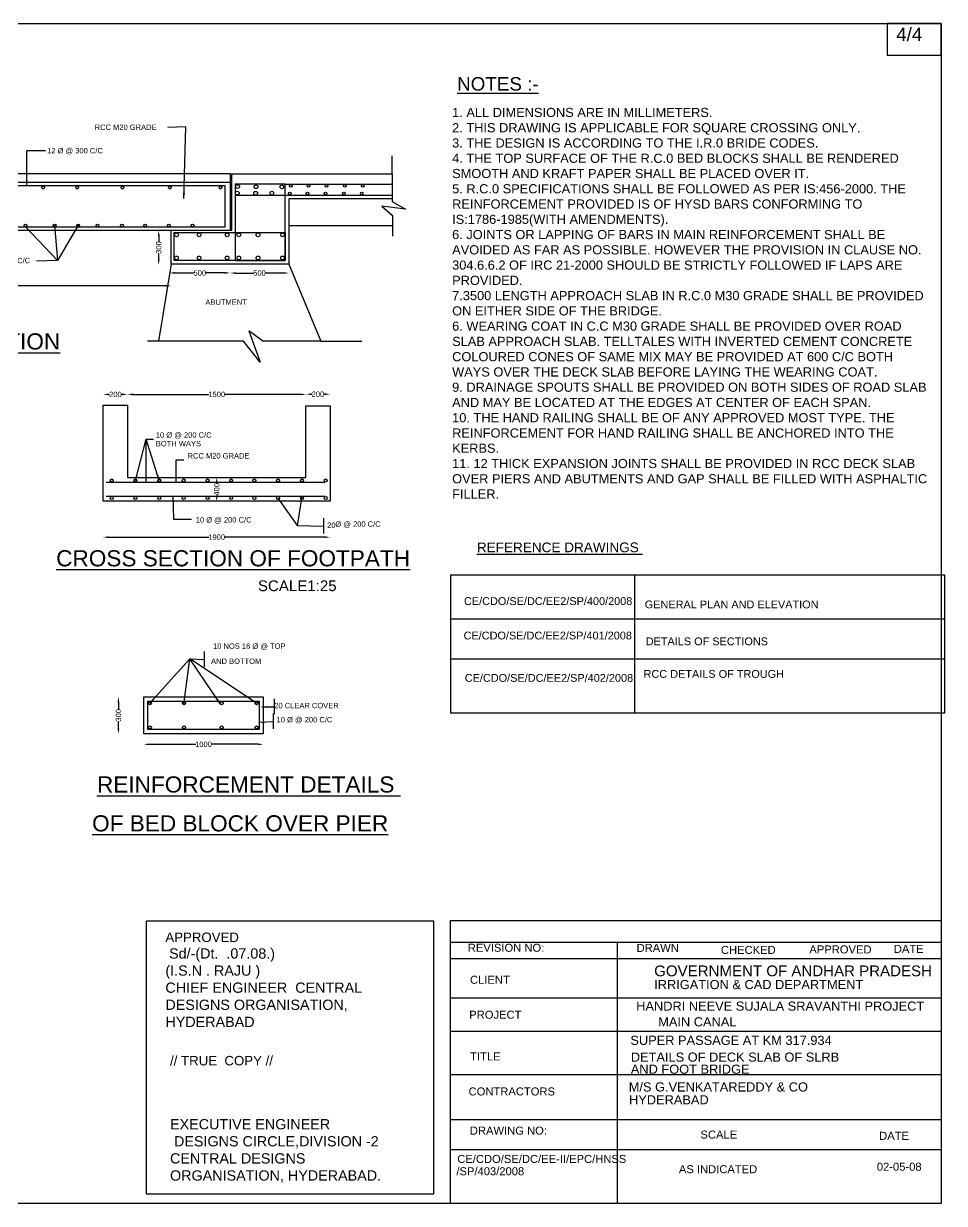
# Model space of a CAD drawing. Header units: millimetres. Extents: x -53215714 to -53198821, y 22130874 to 22141827.
# Drawn here: x -53207363 to -53198821, y 22130874 to 22141827 of the extents above; entities that cross this region are included whole.
import ezdxf

# ---------------------------------------------------------------- set-up
doc = ezdxf.new("R2010")
doc.units = ezdxf.units.MM
doc.header["$MEASUREMENT"] = 0
doc.header["$PDMODE"] = 32
doc.header["$PDSIZE"] = 28
for name, color, linetype in [('DIMENSION', 7, 'Continuous'), ('DIMENSIONS', 7, 'Continuous'), ('DRAWING', 2, 'Continuous'), ('TEXT', 7, 'Continuous')]:
    doc.layers.add(name, color=color, linetype=linetype)
doc.styles.get("Standard").update_dxf_attribs({"font": 'arial.ttf', "height": 50})
doc.dimstyles.get("Standard").update_dxf_attribs({"dimtxt": 50, "dimasz": 50, "dimexe": 0.18, "dimexo": 0.0625, "dimgap": 0.09, "dimtad": 0, "dimdec": 0, "dimzin": 0, "dimdsep": 46, "dimtxsty": 'Standard', "dimcen": 0.09, "dimse1": 1, "dimse2": 1, "dimadec": 0, "dimazin": 0, "dimtfac": 1, "dimtdec": 0, "dimtofl": 0, "dimtmove": 0, "dimatfit": 3, "dimfxl": 1, "dimtolj": 1, "dimtzin": 0, "dimarcsym": 0})

# ---------------------------------------------------------------- blocks, each defined once
blk = doc.blocks.new('*D60')
at = {"layer": 'Defpoints', "color": 0, "transparency": 16777216}
for p in [(-53211520, 22139387), (-53205996, 22139392), (-53205996, 22139387)]:
    blk.add_point(p, dxfattribs=at)
at = {"layer": 'DIMENSION', "color": 0, "lineweight": -2, "transparency": 16777216}
for p, q in [((-53211470, 22139392), (-53208833, 22139392)), ((-53206046, 22139392), (-53208683, 22139392))]:
    blk.add_line(p, q, dxfattribs=at)
at = {"layer": 'DIMENSION', "color": 0, "transparency": 16777216}
for points in [[(-53211470, 22139400), (-53211470, 22139383), (-53211520, 22139392)], [(-53206046, 22139400), (-53206046, 22139383), (-53205996, 22139392)]]:
    blk.add_solid(points, dxfattribs=at)
at = {"layer": 'DIMENSION', "color": 0, "transparency": 16777216, "insert": (-53208758, 22139392), "char_height": 50, "attachment_point": 5}
blk.add_mtext('\\A1;6300', dxfattribs=at)
blk = doc.blocks.new('*D61')
at = {"layer": 'Defpoints', "color": 0, "transparency": 16777216}
for p in [(-53205447, 22139512), (-53206009, 22139504), (-53205447, 22139504)]:
    blk.add_point(p, dxfattribs=at)
at = {"layer": 'DIMENSION', "color": 0, "lineweight": -2, "transparency": 16777216}
for p, q in [((-53205959, 22139512), (-53205783, 22139512)), ((-53205497, 22139512), (-53205673, 22139512))]:
    blk.add_line(p, q, dxfattribs=at)
at = {"layer": 'DIMENSION', "color": 0, "transparency": 16777216}
for points in [[(-53205959, 22139521), (-53205959, 22139504), (-53206009, 22139512)], [(-53205497, 22139521), (-53205497, 22139504), (-53205447, 22139512)]]:
    blk.add_solid(points, dxfattribs=at)
at = {"layer": 'DIMENSION', "color": 0, "transparency": 16777216, "insert": (-53205728, 22139512), "char_height": 50, "attachment_point": 5}
blk.add_mtext('\\A1;500', dxfattribs=at)
blk = doc.blocks.new('*D62')
at = {"layer": 'Defpoints', "color": 0, "transparency": 16777216}
for p in [(-53205447, 22139512), (-53204901, 22139512), (-53204901, 22139511)]:
    blk.add_point(p, dxfattribs=at)
at = {"layer": 'DIMENSION', "color": 0, "lineweight": -2, "transparency": 16777216}
for p, q in [((-53205397, 22139511), (-53205229, 22139511)), ((-53204951, 22139511), (-53205119, 22139511))]:
    blk.add_line(p, q, dxfattribs=at)
at = {"layer": 'DIMENSION', "color": 0, "transparency": 16777216}
for points in [[(-53205397, 22139519), (-53205397, 22139503), (-53205447, 22139511)], [(-53204951, 22139519), (-53204951, 22139503), (-53204901, 22139511)]]:
    blk.add_solid(points, dxfattribs=at)
at = {"layer": 'DIMENSION', "color": 0, "transparency": 16777216, "insert": (-53205174, 22139511), "char_height": 50, "attachment_point": 5}
blk.add_mtext('\\A1;500', dxfattribs=at)
blk = doc.blocks.new('*D63')
at = {"layer": 'Defpoints', "color": 0, "transparency": 16777216}
for p in [(-53206109, 22139908), (-53206109, 22139908), (-53206109, 22139588)]:
    blk.add_point(p, dxfattribs=at)
at = {"layer": 'DIMENSION', "color": 0, "lineweight": -2, "transparency": 16777216}
for p, q in [((-53206109, 22139858), (-53206109, 22139803)), ((-53206109, 22139638), (-53206109, 22139693))]:
    blk.add_line(p, q, dxfattribs=at)
at = {"layer": 'DIMENSION', "color": 0, "transparency": 16777216}
for points in [[(-53206118, 22139858), (-53206101, 22139858), (-53206109, 22139908)], [(-53206118, 22139638), (-53206101, 22139638), (-53206109, 22139588)]]:
    blk.add_solid(points, dxfattribs=at)
at = {"layer": 'DIMENSION', "color": 0, "transparency": 16777216, "insert": (-53206109, 22139748), "char_height": 50, "attachment_point": 5, "rotation": 90}
blk.add_mtext('\\A1;300', dxfattribs=at)
blk = doc.blocks.new('*D82')
at = {"layer": 'Defpoints', "color": 0, "transparency": 16777216}
for p in [(-53206623, 22138384), (-53206623, 22138284), (-53206399, 22138284)]:
    blk.add_point(p, dxfattribs=at)
at = {"layer": 'DIMENSION', "color": 0, "lineweight": -2, "transparency": 16777216}
for p, q in [((-53206573, 22138384), (-53206567, 22138384)), ((-53206449, 22138384), (-53206455, 22138384))]:
    blk.add_line(p, q, dxfattribs=at)
at = {"layer": 'DIMENSION', "color": 0, "transparency": 16777216}
for points in [[(-53206573, 22138393), (-53206573, 22138376), (-53206623, 22138384)], [(-53206449, 22138393), (-53206449, 22138376), (-53206399, 22138384)]]:
    blk.add_solid(points, dxfattribs=at)
at = {"layer": 'DIMENSION', "color": 0, "transparency": 16777216, "insert": (-53206511, 22138384), "char_height": 50, "attachment_point": 5}
blk.add_mtext('\\A1;200', dxfattribs=at)
blk = doc.blocks.new('*D83')
at = {"layer": 'Defpoints', "color": 0, "transparency": 16777216}
for p in [(-53204743, 22138389), (-53204520, 22138389), (-53204520, 22138386)]:
    blk.add_point(p, dxfattribs=at)
at = {"layer": 'DIMENSION', "color": 0, "lineweight": -2, "transparency": 16777216}
for p, q in [((-53204693, 22138386), (-53204687, 22138386)), ((-53204570, 22138386), (-53204576, 22138386))]:
    blk.add_line(p, q, dxfattribs=at)
at = {"layer": 'DIMENSION', "color": 0, "transparency": 16777216}
for points in [[(-53204693, 22138395), (-53204693, 22138378), (-53204743, 22138386)], [(-53204570, 22138395), (-53204570, 22138378), (-53204520, 22138386)]]:
    blk.add_solid(points, dxfattribs=at)
at = {"layer": 'DIMENSION', "color": 0, "transparency": 16777216, "insert": (-53204632, 22138386), "char_height": 50, "attachment_point": 5}
blk.add_mtext('\\A1;200', dxfattribs=at)
blk = doc.blocks.new('*D84')
at = {"layer": 'Defpoints', "color": 0, "transparency": 16777216}
for p in [(-53206399, 22138384), (-53206399, 22138384), (-53204743, 22138389)]:
    blk.add_point(p, dxfattribs=at)
at = {"layer": 'DIMENSION', "color": 0, "lineweight": -2, "transparency": 16777216}
for p, q in [((-53206349, 22138384), (-53205643, 22138384)), ((-53204793, 22138384), (-53205499, 22138384))]:
    blk.add_line(p, q, dxfattribs=at)
at = {"layer": 'DIMENSION', "color": 0, "transparency": 16777216}
for points in [[(-53206349, 22138393), (-53206349, 22138376), (-53206399, 22138384)], [(-53204793, 22138393), (-53204793, 22138376), (-53204743, 22138384)]]:
    blk.add_solid(points, dxfattribs=at)
at = {"layer": 'DIMENSION', "color": 0, "transparency": 16777216, "insert": (-53205571, 22138384), "char_height": 50, "attachment_point": 5}
blk.add_mtext('\\A1;1500', dxfattribs=at)
blk = doc.blocks.new('*D85')
at = {"layer": 'Defpoints', "color": 0, "transparency": 16777216}
for p in [(-53205571, 22137613), (-53205571, 22137613), (-53205572, 22137392)]:
    blk.add_point(p, dxfattribs=at)
at = {"layer": 'DIMENSION', "color": 0, "lineweight": -2, "transparency": 16777216}
for p, q in [((-53205571, 22137563), (-53205571, 22137559)), ((-53205571, 22137442), (-53205571, 22137446))]:
    blk.add_line(p, q, dxfattribs=at)
at = {"layer": 'DIMENSION', "color": 0, "transparency": 16777216}
for points in [[(-53205580, 22137563), (-53205563, 22137563), (-53205571, 22137613)], [(-53205580, 22137442), (-53205563, 22137442), (-53205571, 22137392)]]:
    blk.add_solid(points, dxfattribs=at)
at = {"layer": 'DIMENSION', "color": 0, "transparency": 16777216, "insert": (-53205571, 22137503), "char_height": 50, "attachment_point": 5, "rotation": 90}
blk.add_mtext('\\A1;400', dxfattribs=at)
blk = doc.blocks.new('*D86')
at = {"layer": 'Defpoints', "color": 0, "transparency": 16777216}
for p in [(-53206627, 22137072), (-53206627, 22137059), (-53204518, 22137072)]:
    blk.add_point(p, dxfattribs=at)
at = {"layer": 'DIMENSION', "color": 0, "lineweight": -2, "transparency": 16777216}
for p, q in [((-53206577, 22137059), (-53205644, 22137059)), ((-53204568, 22137059), (-53205500, 22137059))]:
    blk.add_line(p, q, dxfattribs=at)
at = {"layer": 'DIMENSION', "color": 0, "transparency": 16777216}
for points in [[(-53206577, 22137067), (-53206577, 22137051), (-53206627, 22137059)], [(-53204568, 22137067), (-53204568, 22137051), (-53204518, 22137059)]]:
    blk.add_solid(points, dxfattribs=at)
at = {"layer": 'DIMENSION', "color": 0, "transparency": 16777216, "insert": (-53205572, 22137059), "char_height": 50, "attachment_point": 5}
blk.add_mtext('\\A1;1900', dxfattribs=at)
blk = doc.blocks.new('*D87')
at = {"layer": 'Defpoints', "color": 0, "transparency": 16777216}
for p in [(-53206248, 22135576), (-53206483, 22135234), (-53206248, 22135234)]:
    blk.add_point(p, dxfattribs=at)
at = {"layer": 'DIMENSION', "color": 0, "lineweight": -2, "transparency": 16777216}
for p, q in [((-53206483, 22135526), (-53206483, 22135460)), ((-53206483, 22135284), (-53206483, 22135350))]:
    blk.add_line(p, q, dxfattribs=at)
at = {"layer": 'DIMENSION', "color": 0, "transparency": 16777216}
for points in [[(-53206492, 22135526), (-53206475, 22135526), (-53206483, 22135576)], [(-53206492, 22135284), (-53206475, 22135284), (-53206483, 22135234)]]:
    blk.add_solid(points, dxfattribs=at)
at = {"layer": 'DIMENSION', "color": 0, "transparency": 16777216, "insert": (-53206483, 22135405), "char_height": 50, "attachment_point": 5, "rotation": 90}
blk.add_mtext('\\A1;300', dxfattribs=at)
blk = doc.blocks.new('*D88')
at = {"layer": 'Defpoints', "color": 0, "transparency": 16777216}
for p in [(-53206248, 22135234), (-53206248, 22135136), (-53205139, 22135234)]:
    blk.add_point(p, dxfattribs=at)
at = {"layer": 'DIMENSION', "color": 0, "lineweight": -2, "transparency": 16777216}
for p, q in [((-53206198, 22135136), (-53205766, 22135136)), ((-53205189, 22135136), (-53205621, 22135136))]:
    blk.add_line(p, q, dxfattribs=at)
at = {"layer": 'DIMENSION', "color": 0, "transparency": 16777216}
for points in [[(-53206198, 22135144), (-53206198, 22135128), (-53206248, 22135136)], [(-53205189, 22135144), (-53205189, 22135128), (-53205139, 22135136)]]:
    blk.add_solid(points, dxfattribs=at)
at = {"layer": 'DIMENSION', "color": 0, "transparency": 16777216, "insert": (-53205694, 22135136), "char_height": 50, "attachment_point": 5}
blk.add_mtext('\\A1;1000', dxfattribs=at)

msp = doc.modelspace()

# ---------------------------------------------------------------- linework, layer by layer
at = {"layer": 'DIMENSION', "color": 0}
for points in [[(-53198849.8, 22130874.1), (-53215714, 22130874.1), (-53215714, 22141826.8), (-53198849.8, 22141826.8)], [(-53198849.8, 22141826.8), (-53199350.1, 22141826.8), (-53199350.1, 22141532.5), (-53198849.8, 22141532.5)], [(-53206221.7, 22133498.4), (-53203559.8, 22133498.4), (-53203559.8, 22130959.5), (-53206221.7, 22130959.5)], [(-53198849.8, 22130874.1), (-53203403.2, 22130874.1), (-53203403.2, 22133500.3), (-53198849.8, 22133500.3)]]:
    msp.add_lwpolyline(points, close=True, dxfattribs=at)
at = {"layer": 'DIMENSION'}
for points in [[(-53204577.9, 22137099), (-53204577.9, 22137236.3)], [(-53204577.9, 22137093.8), (-53204577.9, 22137231)], [(-53205684.2, 22135861.4), (-53205684.2, 22135998.7)], [(-53205684.2, 22135856.2), (-53205684.2, 22135993.5)], [(-53205034, 22135420.2), (-53205034, 22135557.5)], [(-53205034, 22135415), (-53205034, 22135552.3)], [(-53205045.3, 22135283.8), (-53205045.3, 22135421.1)], [(-53205045.3, 22135278.6), (-53205045.3, 22135415.9)]]:
    msp.add_lwpolyline(points, dxfattribs=at)
at = {"layer": 'DIMENSIONS', "color": 0}
msp.add_lwpolyline([(-53203399, 22136710.7), (-53198820.7, 22136710.7), (-53198820.7, 22135424.4), (-53203399, 22135424.4)], close=True, dxfattribs=at)
for points in [[(-53201694, 22136710.7), (-53201694, 22135424.4)], [(-53203399, 22136299.7), (-53198820.7, 22136299.7)], [(-53198820.7, 22135926), (-53203399, 22135926)]]:
    msp.add_lwpolyline(points, dxfattribs=at)
at = {"layer": 'DRAWING', "color": 0}
for points in [[(-53212080, 22140384.4), (-53212080, 22139907.8), (-53205429.6, 22139907.8), (-53205429.6, 22140431.3), (-53203943.4, 22140431.3), (-53203943.4, 22140600.5)], [(-53205443.2, 22139907.8), (-53205443.2, 22140431.3), (-53212080, 22140431.3), (-53212080, 22140384.4)], [(-53203943.4, 22140431.3), (-53203943.4, 22140176), (-53203821.1, 22140104.5), (-53204040.5, 22140131.6), (-53203940.5, 22140046.7), (-53203940.5, 22139852.5)], [(-53205443.2, 22140350.4), (-53212064.7, 22140350.4)], [(-53204937.5, 22140334.7), (-53203943.4, 22140334.7)], [(-53205400.4, 22140232.9), (-53203943.4, 22140232.9)], [(-53203943.4, 22140200.1), (-53204901.8, 22140200.1), (-53204901.8, 22139949.6)], [(-53204901.8, 22139592), (-53205994.4, 22139592), (-53205994.4, 22139907.8)], [(-53203940.5, 22139949.6), (-53204901.8, 22139949.6), (-53204901.8, 22139592), (-53204606, 22138879.4), (-53204224.7, 22138879.4)], [(-53205994.4, 22139592), (-53206111.5, 22138878.3)], [(-53204606, 22138879.4), (-53205143.1, 22138879.4), (-53205273.6, 22138973.1), (-53205167.1, 22138683.8), (-53205321.7, 22138878.3), (-53206213.2, 22138878.3)], [(-53206623.4, 22137392), (-53206623.4, 22138283.8), (-53206398.9, 22138283.8), (-53206398.9, 22137613.1), (-53204743.8, 22137613.1), (-53204743.8, 22138277.8), (-53204519.7, 22138277.8), (-53204519.7, 22137392), (-53206623.4, 22137392)], [(-53206595.3, 22137570.5), (-53204564.3, 22137570.5)], [(-53206595.3, 22137439.5), (-53204564.3, 22137439.5)]]:
    msp.add_lwpolyline(points, dxfattribs=at)
for points in [[(-53212012.6, 22140322.3), (-53205497.3, 22140322.3), (-53205497.3, 22139937), (-53212012.6, 22139937)], [(-53205400.4, 22139627.1), (-53204937.5, 22139627.1), (-53204937.5, 22140334.7), (-53205400.4, 22140334.7)], [(-53205966.9, 22139887.8), (-53204937.5, 22139887.8), (-53204937.5, 22139627.1), (-53205966.9, 22139627.1)], [(-53206248.2, 22135575.8), (-53205139.2, 22135575.8), (-53205139.2, 22135234.1), (-53206248.2, 22135234.1)], [(-53206209, 22135536.6), (-53205178.4, 22135536.6), (-53205178.4, 22135273.3), (-53206209, 22135273.3)]]:
    msp.add_lwpolyline(points, close=True, dxfattribs=at)
for centre, radius in [((-53207181.2, 22140304.3), 13.1), ((-53206865.7, 22140304.3), 13.1), ((-53206445.9, 22140304.3), 13.1), ((-53206006.5, 22140304.3), 13.1), ((-53205535.7, 22140304.3), 13.1), ((-53205377, 22140313.7), 17.4), ((-53205206.9, 22140312.7), 17.4), ((-53204967, 22140311.6), 17.4), ((-53204884.2, 22140320.5), 12.4), ((-53204719.2, 22140320.5), 12.4), ((-53204553.4, 22140320.5), 12.4), ((-53204382, 22140320.5), 12.4), ((-53204216.9, 22140320.5), 12.4), ((-53205380.1, 22140253), 17.4), ((-53205210, 22140252), 17.4), ((-53205060.3, 22140252.8), 17.4), ((-53204893.5, 22140249.1), 12.4), ((-53204728.4, 22140249.1), 12.4), ((-53204562.7, 22140249.1), 12.4), ((-53204391.3, 22140249.1), 12.4), ((-53204226.2, 22140249.1), 12.4), ((-53207345, 22139953.2), 13.1), ((-53207074.8, 22139953.2), 13.1), ((-53206855.8, 22139953.2), 13.1), ((-53206677.6, 22139953.2), 13.1), ((-53206450.4, 22139953.2), 13.1), ((-53206235.3, 22139953.2), 13.1), ((-53206015, 22139953.2), 13.1), ((-53205796.5, 22139953.2), 13.1), ((-53205944.4, 22139865.8), 17.4), ((-53205734.7, 22139865.8), 17.4), ((-53205474, 22139865.8), 17.4), ((-53205365.9, 22139865.8), 17.4), ((-53205188, 22139865.8), 17.4), ((-53204960.4, 22139865.8), 17.4), ((-53205944.4, 22139651.7), 17.4), ((-53205734.7, 22139651.7), 17.4), ((-53205474, 22139651.7), 17.4), ((-53205365.9, 22139651.7), 17.4), ((-53205188, 22139651.7), 17.4), ((-53204960.4, 22139651.7), 17.4), ((-53206545.3, 22137585.4), 13.8), ((-53206325.2, 22137585.4), 13.8), ((-53206104.9, 22137585.4), 13.8), ((-53205878.2, 22137585.4), 13.8), ((-53205656.4, 22137585.4), 13.8), ((-53205437.2, 22137585.4), 13.8), ((-53205222, 22137585.4), 13.8), ((-53205003.2, 22137585.4), 13.8), ((-53204780.7, 22137585.4), 13.8), ((-53204559.5, 22137585.4), 13.8), ((-53206545.3, 22137422.2), 13.8), ((-53206325.2, 22137422.2), 13.8), ((-53206104.9, 22137422.2), 13.8), ((-53205878.2, 22137422.2), 13.8), ((-53205656.4, 22137422.2), 13.8), ((-53205437.2, 22137422.2), 13.8), ((-53205222, 22137422.2), 13.8), ((-53205003.2, 22137422.2), 13.8), ((-53204780.7, 22137422.2), 13.8), ((-53204559.5, 22137422.2), 13.8), ((-53206191.3, 22135517.8), 13.8), ((-53205874.8, 22135517.8), 13.8), ((-53205525, 22135517.8), 13.8), ((-53205201.2, 22135517.8), 13.8), ((-53206191.3, 22135292.5), 13.8), ((-53205874.8, 22135292.5), 13.8), ((-53205525, 22135292.5), 13.8), ((-53205201.2, 22135292.5), 13.8)]:
    msp.add_circle(centre, radius, dxfattribs=at)
at = {"layer": 'TEXT', "color": 0}
for points in [[(-53203403.2, 22133298), (-53198849.8, 22133298)], [(-53201856.6, 22133294.4), (-53201856.6, 22130874.1)], [(-53203403.2, 22133146.2), (-53198849.8, 22133146.2)], [(-53203403.2, 22132781.3), (-53198849.8, 22132781.3)], [(-53198849.8, 22132469.7), (-53203403.2, 22132469.7)], [(-53198849.8, 22132066.4), (-53203403.2, 22132066.4)], [(-53203403.2, 22131654.4), (-53198849.8, 22131654.4)], [(-53203403.2, 22131374.5), (-53198849.8, 22131374.5)]]:
    msp.add_lwpolyline(points, dxfattribs=at)

# ---------------------------------------------------------------- texts
at = {"layer": 'DIMENSION', "color": 0}
msp.add_text('4/4', height=125, dxfattribs=at).set_placement((-53199267.8, 22141663.8))
at = {"layer": 'DIMENSION', "color": 0, "insert": (-53203387.2, 22141044.4), "char_height": 85, "width": 4411.649, "attachment_point": 1}
msp.add_mtext('1. ALL DIMENSIONS ARE IN MILLIMETERS. \\P2. THIS DRAWING IS APPLICABLE FOR SQUARE CROSSING ONLY. \\P3. THE DESIGN IS ACCORDING TO THE I.R.0 BRIDE CODES. \\P4. THE TOP SURFACE OF THE R.C.0 BED BLOCKS SHALL BE RENDERED SMOOTH AND KRAFT PAPER SHALL BE PLACED OVER IT.  \\P5. R.C.0 SPECIFICATIONS SHALL BE FOLLOWED AS PER IS:456-2000. THE REINFORCEMENT PROVIDED IS OF HYSD BARS CONFORMING TO IS:1786-1985(WITH AMENDMENTS). \\P6. JOINTS OR LAPPING OF BARS IN MAIN REINFORCEMENT SHALL BE AVOIDED AS FAR AS POSSIBLE. HOWEVER THE PROVISION IN CLAUSE NO. 304.6.6.2 OF IRC 21-2000 SHOULD BE STRICTLY FOLLOWED IF LAPS ARE PROVIDED. \\P7.3500 LENGTH APPROACH SLAB IN R.C.0 M30 GRADE SHALL BE PROVIDED ON EITHER SIDE OF THE BRIDGE. \\P6. WEARING COAT IN C.C M30 GRADE SHALL BE PROVIDED OVER ROAD SLAB APPROACH SLAB. TELLTALES WITH INVERTED CEMENT CONCRETE COLOURED CONES OF SAME MIX MAY BE PROVIDED AT 600 C/C BOTH WAYS OVER THE DECK SLAB BEFORE LAYING THE WEARING COAT. \\P9. DRAINAGE SPOUTS SHALL BE PROVIDED ON BOTH SIDES OF ROAD SLAB AND MAY BE LOCATED AT THE EDGES AT CENTER OF EACH SPAN. \\P10. THE HAND RAILING SHALL BE OF ANY APPROVED MOST TYPE. THE REINFORCEMENT FOR HAND RAILING SHALL BE ANCHORED INTO THE KERBS. \\P11. 12 THICK EXPANSION JOINTS SHALL BE PROVIDED IN RCC DECK SLAB OVER PIERS AND ABUTMENTS AND GAP SHALL BE FILLED WITH ASPHALTIC FILLER. ', dxfattribs=at)
at = {"layer": 'TEXT', "color": 0}
for s, height, p in [('%%UNOTES :-', 125, (-53203341.3, 22141204.7)), ('RCC M20 GRADE', 50, (-53206703.5, 22140839.4)), ('12 Ø @ 300 C/C', 50, (-53207144.6, 22140621.9)), ('12 Ø @ 150 C/C', 50, (-53207819.2, 22139602.1)), ('ABUTMENT', 50, (-53205676.1, 22139216.1)), ('%%ULONGITUDINAL SECTION', 150, (-53209561.1, 22138801.3)), ('10 Ø @ 200 C/C', 50, (-53206136.1, 22137982.8)), ('BOTH WAYS', 50, (-53206136.1, 22137902.4)), ('RCC M20 GRADE', 50, (-53205841.8, 22137789.3)), ('10 Ø @ 200 C/C', 50, (-53205765.6, 22137195)), ('20 ', 50, (-53204547, 22137145.2)), ('Ø @ 200 C/C', 50, (-53204470.6, 22137155.4)), ('%%UREFERENCE DRAWINGS ', 90, (-53203157.7, 22136919.5)), ('%%UCROSS SECTION OF FOOTPATH', 150, (-53207060.8, 22136788)), ('SCALE1:25', 100, (-53205188.9, 22136557.8)), ('CE/CDO/SE/DC/EE2/SP/400/2008', 72.355, (-53203277.3, 22136429.3)), ('GENERAL PLAN AND ELEVATION', 72.355, (-53201600.3, 22136398.3)), ('CE/CDO/SE/DC/EE2/SP/401/2008', 72.355, (-53203281.2, 22136109.7)), ('DETAILS OF SECTIONS ', 72.355, (-53201591.5, 22136055.7)), ('10 NOS 16 Ø @ TOP ', 50, (-53205605.4, 22136022.3)), ('AND BOTTOM', 50, (-53205623.5, 22135882.1)), ('CE/CDO/SE/DC/EE2/SP/402/2008', 72.355, (-53203270, 22135716.4)), ('RCC DETAILS OF TROUGH ', 72.355, (-53201611.3, 22135753.4)), ('20 CLEAR COVER', 50, (-53205037.4, 22135470.6)), ('10 Ø @ 200 C/C', 50, (-53205015.9, 22135339.8)), ('%%UREINFORCEMENT DETAILS ', 150, (-53206682, 22134688.3)), ('%%UOF BED BLOCK OVER PIER', 150, (-53206727.4, 22134327.3)), ('REVISION NO:', 74.288, (-53203241.8, 22133210.2)), ('DRAWN ', 74.29, (-53201676.3, 22133208.8)), ('APPROVED ', 74.29, (-53200073.4, 22133194.8)), ('DATE ', 74.29, (-53199289.9, 22133199.5)), ('CHECKED ', 74.29, (-53200893.6, 22133190.1)), ('GOVERNMENT OF ANDHAR PRADESH ', 100, (-53201512.7, 22132982.8)), ('CLIENT', 74.29, (-53203221.4, 22132912.9)), ('IRRIGATION & CAD DEPARTMENT ', 85, (-53201512.7, 22132863.4)), ('HANDRI NEEVE SUJALA SRAVANTHI PROJECT ', 85, (-53201679.7, 22132663.1)), ('PROJECT', 74.29, (-53203228.7, 22132588.8)), ('MAIN CANAL ', 85, (-53201475.3, 22132517.3)), ('SUPER PASSAGE AT KM 317.934', 85, (-53201733.6, 22132345.9)), ('TITLE ', 74.29, (-53203220, 22132201.6)), ('DETAILS OF DECK SLAB OF SLRB ', 85, (-53201729.5, 22132189.7)), ('AND FOOT BRIDGE ', 85, (-53201729.5, 22132077.5)), ('M/S G.VENKATAREDDY & CO ', 85, (-53201748.8, 22131912.9)), ('CONTRACTORS ', 74.288, (-53203234.5, 22131876.2)), ('HYDERABAD ', 85, (-53201746.1, 22131793.5)), ('DRAWING NO:', 74.288, (-53203222.8, 22131512.6)), ('SCALE ', 74.29, (-53201083, 22131475.9)), ('DATE ', 74.29, (-53199425.9, 22131464.2)), ('CE/CDO/SE/DC/EE-II/EPC/HNSS', 74.288, (-53203339.6, 22131249.8)), ('/SP/403/2008', 74.288, (-53203347.7, 22131135.4)), ('AS INDICATED ', 74.288, (-53201283.5, 22131154.5)), ('02-05-08', 74.29, (-53199447.5, 22131177.6))]:
    msp.add_text(s, height=height, dxfattribs=at).set_placement(p)
at = {"layer": 'TEXT', "color": 0, "char_height": 87.883, "width": 2075.109, "attachment_point": 1}
for s, insert in [('APPROVED \\P {\\H1.0833x;Sd/-(Dt.  .07.08.) \\P(I.S.N . RAJU ) \\PCHIEF ENGINEER  CENTRAL DESIGNS ORGANISATION, HYDERABAD }', (-53206047.5, 22133388.4)), ('// TRUE  COPY // \\P\\P\\P\\P{\\H1.0833x;EXECUTIVE ENGINEER \\P DESIGNS CIRCLE,DIVISION -2 CENTRAL DESIGNS ORGANISATION, HYDERABAD.}', (-53206004.3, 22132243.1))]:
    msp.add_mtext(s, dxfattribs=dict(at, insert=insert))

# ---------------------------------------------------------------- dimensions: what is measured, and where the dimension line sits
at = {"layer": 'DIMENSION', "color": 0}
for base, p1, p2, text, picture, middle in [((-53206109.2, 22139907.8), (-53206109.2, 22139588.1), (-53206109.2, 22139907.8), '300', '*D63', (-53206109.2, 22139747.9)), ((-53205571.3, 22137613.1), (-53205571.6, 22137392), (-53205571.3, 22137613.1), '400', '*D85', (-53205571.3, 22137502.5)), ((-53206483.4, 22135234.1), (-53206248.2, 22135575.8), (-53206248.2, 22135234.1), '300', '*D87', (-53206483.4, 22135405))]:
    dim = msp.add_linear_dim(base=base, p1=p1, p2=p2, angle=90, text=text, dimstyle='Standard', dxfattribs=at)
    dim.commit()
    dim.dimension.update_dxf_attribs({"geometry": picture, "text_midpoint": middle})
for base, p1, p2, text, picture, middle in [((-53205447.3, 22139512.4), (-53206008.8, 22139504), (-53205447.3, 22139504), '500', '*D61', (-53205728, 22139512.4)), ((-53204900.9, 22139511), (-53205447.3, 22139512.4), (-53204900.9, 22139512.4), '500', '*D62', (-53205174.1, 22139511)), ((-53205995.6, 22139391.7), (-53211520.3, 22139386.5), (-53205995.6, 22139386.5), '6300', '*D60', (-53208758, 22139391.7)), ((-53206623.4, 22138384.3), (-53206398.9, 22138283.8), (-53206623.4, 22138283.8), '200', '*D82', (-53206511.2, 22138384.3)), ((-53206398.9, 22138384.3), (-53204743.1, 22138388.5), (-53206398.9, 22138384.3), '1500', '*D84', (-53205571, 22138384.3)), ((-53204520.5, 22138386.3), (-53204743.1, 22138388.5), (-53204520.5, 22138388.5), '200', '*D83', (-53204631.8, 22138386.3)), ((-53206626.5, 22137059.1), (-53204517.7, 22137071.5), (-53206626.5, 22137071.5), '1900', '*D86', (-53205572.1, 22137059.1)), ((-53206248.2, 22135136), (-53205139.2, 22135234.1), (-53206248.2, 22135234.1), '1000', '*D88', (-53205693.7, 22135136))]:
    dim = msp.add_linear_dim(base=base, p1=p1, p2=p2, text=text, dimstyle='Standard', dxfattribs=at)
    dim.commit()
    dim.dimension.update_dxf_attribs({"geometry": picture, "text_midpoint": middle})

# ---------------------------------------------------------------- leaders
for points in [[(-53205875, 22140203.3), (-53205858.6, 22140868.4), (-53206024.6, 22140863.4)], [(-53207334.1, 22140322.3), (-53207332.9, 22140649.9), (-53207159.4, 22140649.9)], [(-53207074.8, 22139953.2), (-53207049.5, 22139626)], [(-53206849.1, 22139964.5), (-53207049.5, 22139626)], [(-53207343.7, 22139940.2), (-53207049.5, 22139626), (-53207243, 22139621.7)], [(-53206325.2, 22137585.4), (-53206224.4, 22137969.6), (-53206156.9, 22137968.1)], [(-53206224.4, 22137570.5), (-53206224.4, 22137969.6)], [(-53206104.9, 22137585.4), (-53206224.4, 22137969.6)], [(-53205946.3, 22137570.5), (-53205946.3, 22137778), (-53205877.2, 22137778)], [(-53205977.4, 22137439.5), (-53205971.1, 22137225.2), (-53205806.3, 22137225.2)], [(-53204780.7, 22137436), (-53204823.5, 22137167.5)], [(-53205003.2, 22137422.2), (-53204823.5, 22137167.5), (-53204577.9, 22137162.4)], [(-53206191.3, 22135517.8), (-53205821.6, 22135928.2), (-53205684.2, 22135924.8)], [(-53205876.6, 22135504.1), (-53205821.6, 22135928.2)], [(-53205201.2, 22135517.8), (-53205821.6, 22135928.2)], [(-53205536.5, 22135510), (-53205821.6, 22135928.2)], [(-53205151.3, 22135483.2), (-53205034, 22135483.7)], [(-53205178.4, 22135341), (-53205045.3, 22135347.3)]]:
    msp.add_leader(points, dimstyle='Standard', override={"dimgap": 0.09, "dimtad": 0}, dxfattribs=at)

doc.saveas('drawing.dxf')
